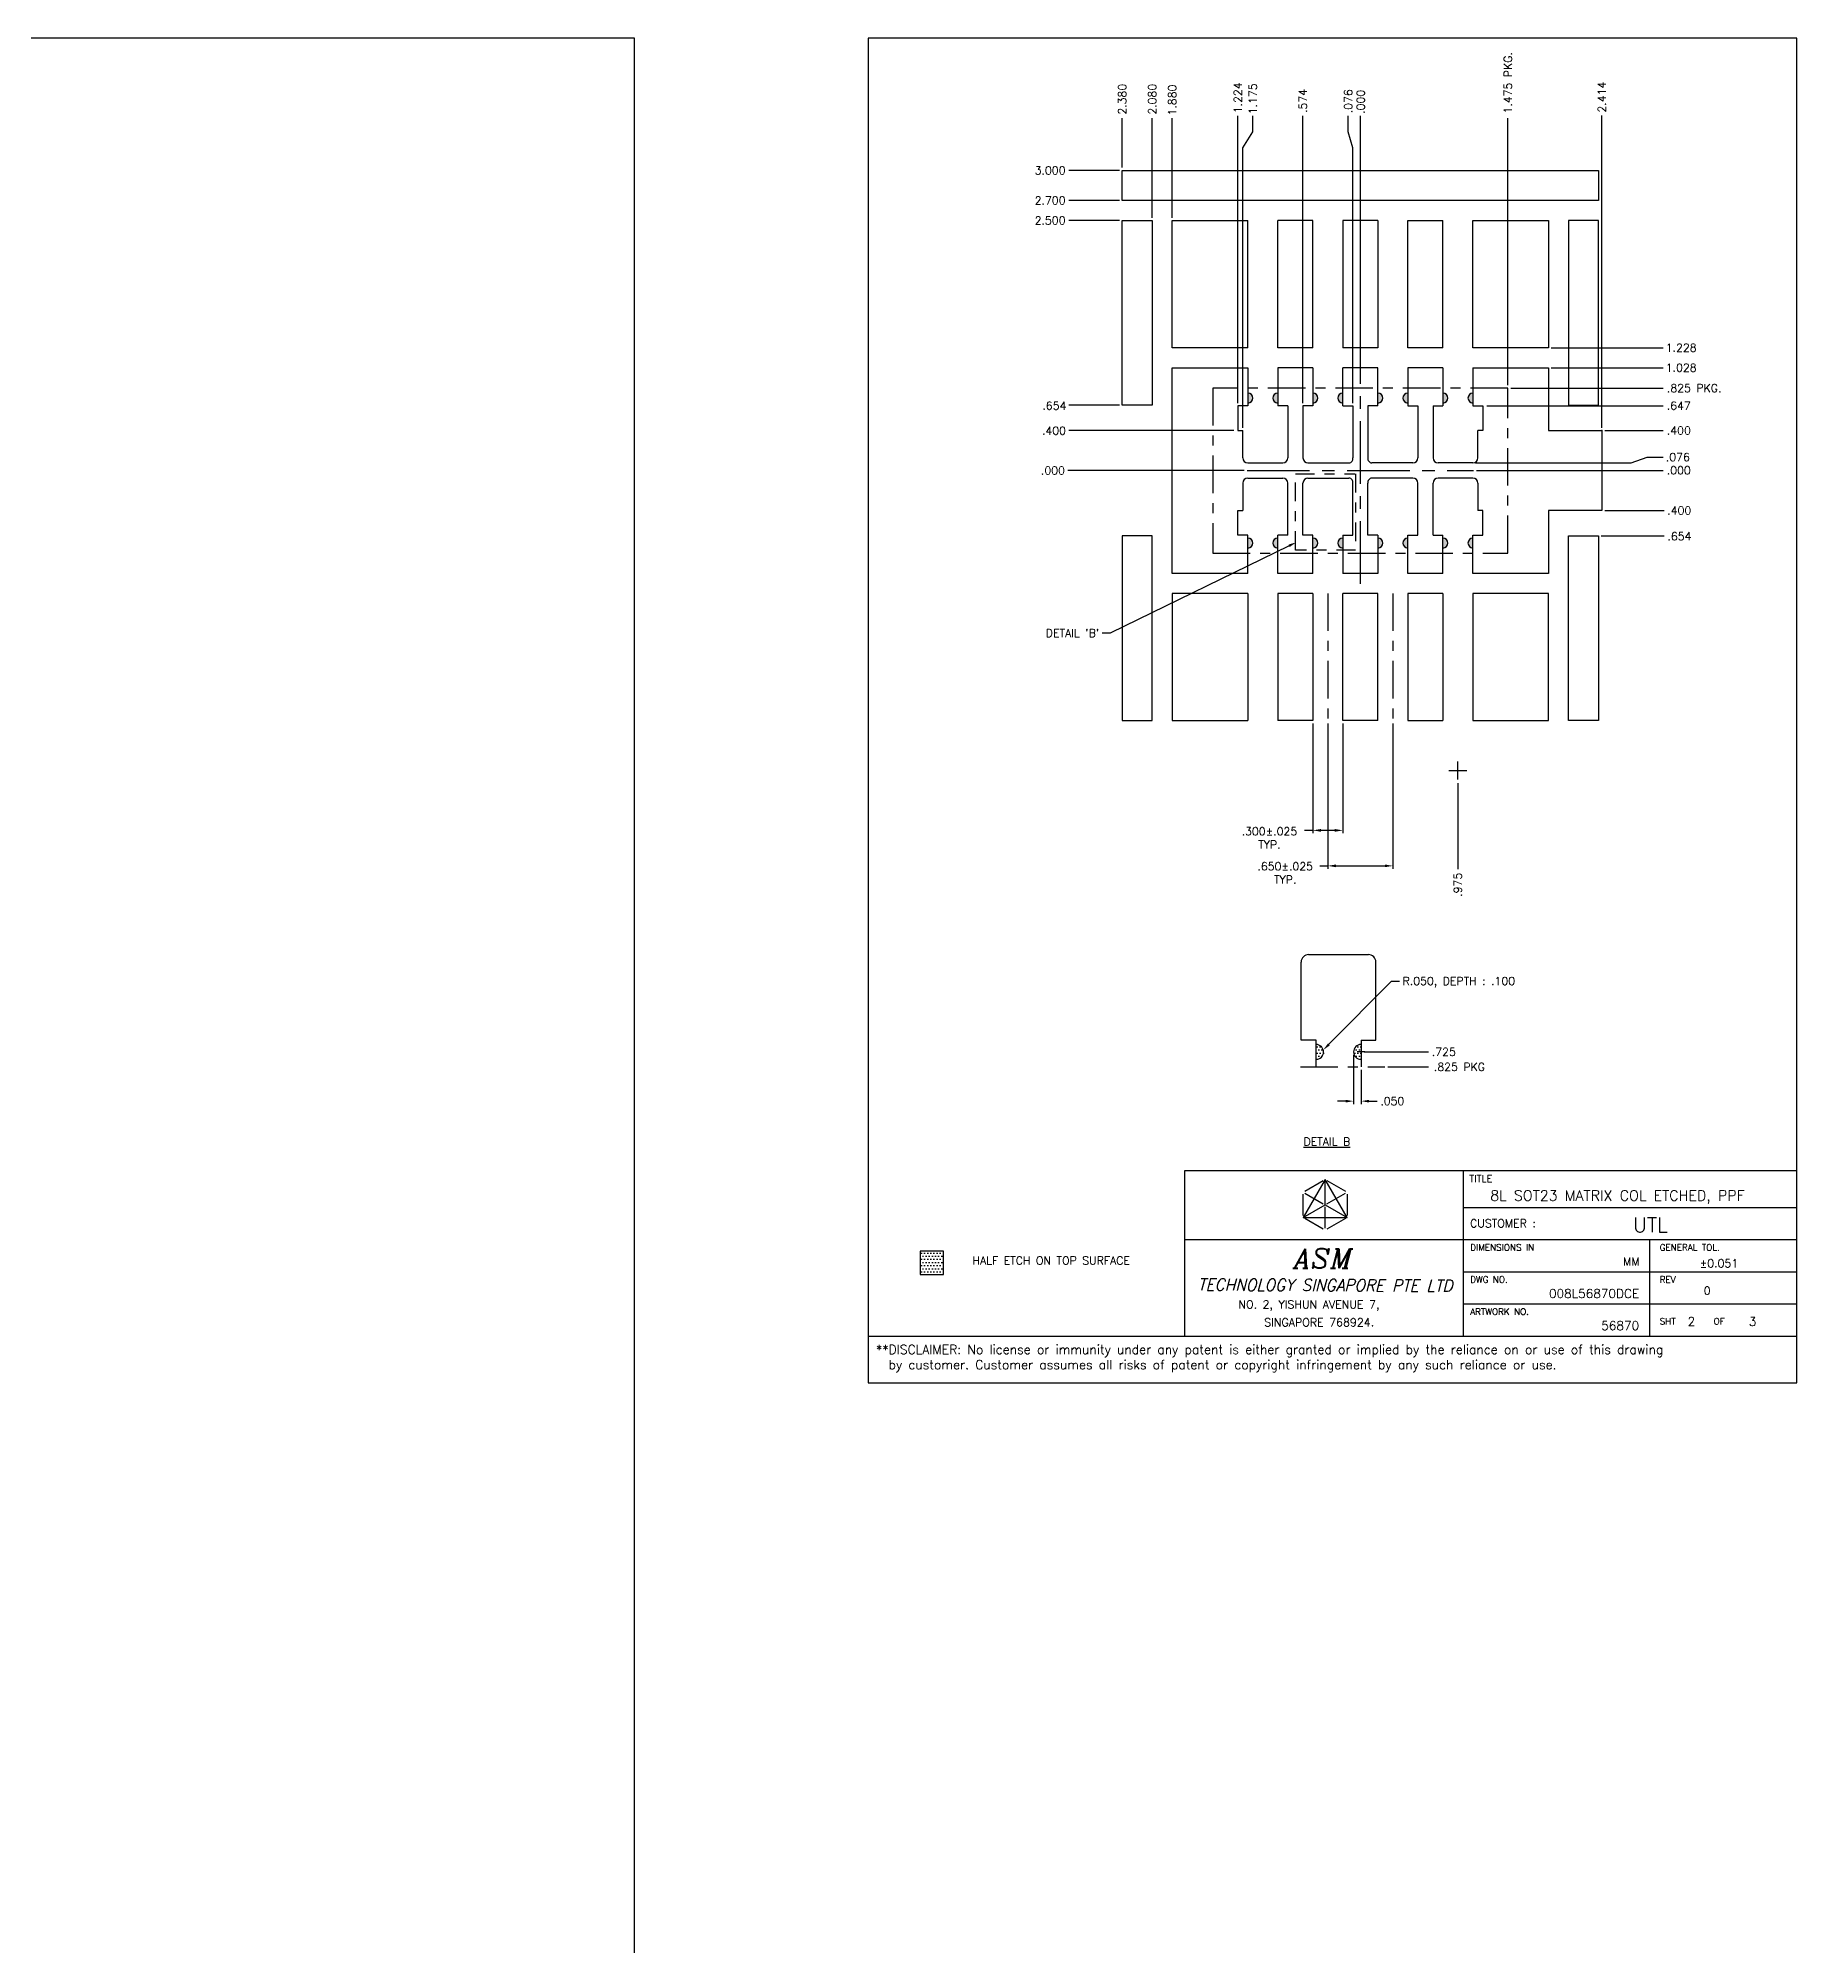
# Model space of a CAD drawing. Extents: x 289 to 470, y -62 to 34.
# Drawn here: x 349.54 to 367.11, y 14.52 to 33.59 of the extents above; entities that cross this region are included whole.
import ezdxf
from ezdxf.enums import TextEntityAlignment as Align

# ---------------------------------------------------------------- set-up
doc = ezdxf.new("R2010")
doc.units = 0
doc.header["$LTSCALE"] = 0.5
doc.header["$MEASUREMENT"] = 0
doc.linetypes.add('CENTER', pattern=[2, 1.25, -0.25, 0.25, -0.25])
doc.linetypes.add('CENTER2', pattern=[1.125, 0.75, -0.125, 0.125, -0.125])
for name, color, linetype in [('1D', 4, 'CONTINUOUS'), ('2', 7, 'CONTINUOUS'), ('2D', 4, 'CONTINUOUS')]:
    doc.layers.add(name, color=color, linetype=linetype)
doc.styles.add('ABC', font='ITALIC')
doc.styles.add('SIMPLEX', font='SIMPLEX')

msp = doc.modelspace()

# ---------------------------------------------------------------- hatches: boundary and pattern name
at = {"layer": '2D'}
h = msp.add_hatch(dxfattribs=at)
h.set_pattern_fill('DOTS', color=256, scale=0.3, style=0)
h.set_pattern_definition([(0, (360.60053, 24.479389), (0.009375, 0.01875), [0, -0.01875])])
edge = h.paths.add_edge_path()
edge.add_arc((363.878, 29.997), 0.05, 90, 270)
edge.add_line((363.878, 29.947), (363.878, 30.047))
edge = h.paths.add_edge_path()
edge.add_arc((363.578, 29.997), 0.05, 270, 450)
edge.add_line((363.578, 30.047), (363.578, 29.947))
edge = h.paths.add_edge_path()
edge.add_arc((363.228, 29.997), 0.05, 90, 270)
edge.add_line((363.228, 29.947), (363.228, 30.047))
edge = h.paths.add_edge_path()
edge.add_arc((362.928, 29.997), 0.05, 270, 450)
edge.add_line((362.928, 30.047), (362.928, 29.947))
edge = h.paths.add_edge_path()
edge.add_arc((362.578, 29.997), 0.05, 90, 270)
edge.add_line((362.578, 29.947), (362.578, 30.047))
edge = h.paths.add_edge_path()
edge.add_arc((362.278, 29.997), 0.05, 270, 450)
edge.add_line((362.278, 30.047), (362.278, 29.947))
edge = h.paths.add_edge_path()
edge.add_arc((361.928, 29.997), 0.05, 90, 270)
edge.add_line((361.928, 29.947), (361.928, 30.047))
edge = h.paths.add_edge_path()
edge.add_arc((361.628, 29.997), 0.05, 270, 450)
edge.add_line((361.628, 30.047), (361.628, 29.947))
edge = h.paths.add_edge_path()
edge.add_arc((363.878, 28.547), 0.05, 90, 270)
edge.add_line((363.878, 28.497), (363.878, 28.597))
edge = h.paths.add_edge_path()
edge.add_arc((363.578, 28.547), 0.05, 270, 450)
edge.add_line((363.578, 28.597), (363.578, 28.497))
edge = h.paths.add_edge_path()
edge.add_arc((363.228, 28.547), 0.05, 90, 270)
edge.add_line((363.228, 28.497), (363.228, 28.597))
edge = h.paths.add_edge_path()
edge.add_arc((362.928, 28.547), 0.05, 270, 450)
edge.add_line((362.928, 28.597), (362.928, 28.497))
edge = h.paths.add_edge_path()
edge.add_arc((362.578, 28.547), 0.05, 90, 270)
edge.add_line((362.578, 28.497), (362.578, 28.597))
edge = h.paths.add_edge_path()
edge.add_arc((362.278, 28.547), 0.05, 270, 450)
edge.add_line((362.278, 28.597), (362.278, 28.497))
edge = h.paths.add_edge_path()
edge.add_arc((361.928, 28.547), 0.05, 90, 270)
edge.add_line((361.928, 28.497), (361.928, 28.597))
edge = h.paths.add_edge_path()
edge.add_arc((361.628, 28.547), 0.05, 270, 450)
edge.add_line((361.628, 28.597), (361.628, 28.497))
h = msp.add_hatch(dxfattribs=at)
h.set_pattern_fill('DOTS', color=256, scale=0.5, style=0)
h.set_pattern_definition([(0, (363.211703, 24.47939), (0.015625, 0.03125), [0, -0.03125])])
edge = h.paths.add_edge_path()
edge.add_arc((362.76, 23.459), 0.075, 90, 270)
edge.add_line((362.76, 23.384), (362.76, 23.534))
edge = h.paths.add_edge_path()
edge.add_arc((362.31, 23.459), 0.075, 270, 450)
edge.add_line((362.31, 23.534), (362.31, 23.384))
h = msp.add_hatch(dxfattribs=at)
h.set_pattern_fill('DOTS', color=256, scale=0.5, style=0)
h.set_pattern_definition([(0, (360.60053, 24.47939), (0.015625, 0.03125), [0, -0.03125])])
h.paths.add_polyline_path([(358.585, 21.235), (358.585, 21.468), (358.352, 21.468), (358.352, 21.235)])

# ---------------------------------------------------------------- linework, layer by layer
at = {"layer": '1D', "color": 7}
for p, q in [((355.497, 33.595), (289.241, 33.595)), ((355.497, -59.062), (355.497, 33.595))]:
    msp.add_line(p, q, dxfattribs=at)
at = {"layer": '2'}
for p, q in [((360.373, 32.272), (365.133, 32.272)), ((360.373, 31.972), (360.373, 32.272)), ((365.133, 32.272), (365.133, 31.972)), ((365.133, 31.972), (360.373, 31.972)), ((360.373, 31.772), (360.673, 31.772)), ((360.373, 29.926), (360.373, 31.772)), ((360.673, 31.772), (360.673, 29.926)), ((360.873, 31.772), (361.628, 31.772)), ((360.873, 30.5), (360.873, 31.772)), ((361.628, 30.5), (361.628, 31.772)), ((361.928, 30.5), (361.928, 31.772)), ((362.278, 31.772), (361.928, 31.772)), ((362.278, 30.5), (362.278, 31.772)), ((362.578, 31.772), (362.578, 30.5)), ((362.928, 31.772), (362.578, 31.772)), ((362.928, 31.772), (362.928, 30.5)), ((363.228, 30.5), (363.228, 31.772)), ((363.578, 30.5), (363.578, 31.772)), ((363.878, 30.5), (363.878, 31.772)), ((363.878, 31.772), (364.633, 31.772)), ((364.633, 31.772), (364.633, 30.5)), ((364.833, 31.772), (364.833, 29.926)), ((365.133, 31.772), (364.833, 31.772)), ((365.133, 29.926), (365.133, 31.772)), ((361.628, 30.5), (360.873, 30.5)), ((362.278, 30.5), (361.928, 30.5)), ((363.578, 30.5), (363.228, 30.5)), ((364.633, 30.5), (363.878, 30.5)), ((360.873, 28.244), (360.873, 30.3)), ((360.873, 30.3), (361.628, 30.3)), ((361.628, 30.3), (361.628, 29.919)), ((361.928, 30.3), (361.928, 29.919)), ((362.278, 30.3), (361.928, 30.3)), ((362.278, 30.3), (362.278, 29.919)), ((362.578, 29.919), (362.578, 30.3)), ((362.928, 30.3), (362.578, 30.3)), ((362.928, 29.919), (362.928, 30.3)), ((363.228, 30.3), (363.228, 29.919)), ((363.578, 30.3), (363.228, 30.3)), ((363.578, 30.3), (363.578, 29.919)), ((363.878, 30.3), (363.878, 29.919)), ((363.878, 30.3), (364.633, 30.3)), ((364.633, 30.3), (364.633, 29.672)), ((360.673, 29.926), (360.373, 29.926)), ((361.628, 29.919), (361.529, 29.919)), ((361.529, 29.919), (361.529, 29.672)), ((362.027, 29.919), (361.928, 29.919)), ((362.027, 29.919), (362.027, 29.398)), ((362.179, 29.919), (362.179, 29.398)), ((362.278, 29.919), (362.179, 29.919)), ((362.578, 29.919), (362.677, 29.919)), ((362.677, 29.919), (362.677, 29.398)), ((362.677, 29.919), (362.677, 29.448)), ((362.829, 29.919), (362.829, 29.448)), ((362.829, 29.919), (362.829, 29.398)), ((362.928, 29.919), (362.829, 29.919)), ((363.228, 29.919), (363.327, 29.919)), ((363.327, 29.919), (363.327, 29.398)), ((363.479, 29.919), (363.479, 29.398)), ((363.479, 29.919), (363.578, 29.919)), ((363.878, 29.919), (363.977, 29.919)), ((363.977, 29.919), (363.977, 29.672)), ((364.833, 29.926), (365.133, 29.926)), ((361.529, 29.672), (361.578, 29.672)), ((361.578, 29.398), (361.578, 29.672)), ((363.928, 29.398), (363.928, 29.672)), ((363.977, 29.672), (363.928, 29.672)), ((364.633, 29.672), (365.167, 29.672)), ((365.167, 29.672), (365.167, 28.872)), ((361.628, 29.348), (361.977, 29.348)), ((361.628, 29.196), (361.977, 29.196)), ((362.229, 29.348), (362.639, 29.348)), ((362.229, 29.196), (362.639, 29.196)), ((363.277, 29.348), (362.867, 29.348)), ((363.277, 29.196), (362.867, 29.196)), ((363.878, 29.348), (363.529, 29.348)), ((363.878, 29.196), (363.529, 29.196)), ((361.578, 29.146), (361.578, 28.872)), ((362.027, 28.625), (362.027, 29.146)), ((362.179, 28.625), (362.179, 29.146)), ((362.677, 28.625), (362.677, 29.146)), ((362.677, 28.625), (362.677, 29.097)), ((362.829, 28.625), (362.829, 29.146)), ((362.829, 28.625), (362.829, 29.097)), ((363.327, 28.625), (363.327, 29.146)), ((363.479, 28.625), (363.479, 29.146)), ((363.928, 29.146), (363.928, 28.872)), ((361.529, 28.872), (361.578, 28.872)), ((361.529, 28.625), (361.529, 28.872)), ((363.977, 28.872), (363.928, 28.872)), ((363.977, 28.625), (363.977, 28.872)), ((364.633, 28.872), (364.633, 28.244)), ((365.167, 28.872), (364.633, 28.872)), ((360.673, 28.618), (360.373, 28.618)), ((360.373, 28.618), (360.373, 26.772)), ((360.673, 26.772), (360.673, 28.618)), ((361.628, 28.625), (361.529, 28.625)), ((361.628, 28.244), (361.628, 28.625)), ((361.928, 28.244), (361.928, 28.625)), ((362.027, 28.625), (361.928, 28.625)), ((362.278, 28.625), (362.179, 28.625)), ((362.278, 28.244), (362.278, 28.625)), ((362.578, 28.625), (362.578, 28.244)), ((362.578, 28.625), (362.677, 28.625)), ((362.928, 28.625), (362.829, 28.625)), ((362.928, 28.625), (362.928, 28.244)), ((363.228, 28.244), (363.228, 28.625)), ((363.228, 28.625), (363.327, 28.625)), ((363.479, 28.625), (363.578, 28.625)), ((363.578, 28.244), (363.578, 28.625)), ((363.878, 28.244), (363.878, 28.625)), ((363.878, 28.625), (363.977, 28.625)), ((364.833, 28.618), (365.133, 28.618)), ((364.833, 26.772), (364.833, 28.618)), ((365.133, 28.618), (365.133, 26.772)), ((361.628, 28.244), (360.873, 28.244)), ((362.278, 28.244), (361.928, 28.244)), ((362.928, 28.244), (362.578, 28.244)), ((363.578, 28.244), (363.228, 28.244)), ((364.633, 28.244), (363.878, 28.244)), ((361.628, 28.044), (360.873, 28.044)), ((360.873, 28.044), (360.873, 26.772)), ((361.628, 28.044), (361.628, 26.772)), ((362.278, 28.044), (361.928, 28.044)), ((361.928, 28.044), (361.928, 26.772)), ((362.278, 28.044), (362.278, 26.772)), ((362.578, 26.772), (362.578, 28.044)), ((362.928, 26.772), (362.928, 28.044)), ((363.578, 28.044), (363.228, 28.044)), ((363.228, 28.044), (363.228, 26.772)), ((363.578, 28.044), (363.578, 26.772)), ((364.633, 28.044), (363.878, 28.044)), ((363.878, 28.044), (363.878, 26.772)), ((364.633, 26.772), (364.633, 28.044)), ((360.373, 26.772), (360.673, 26.772)), ((360.873, 26.772), (361.628, 26.772)), ((362.278, 26.772), (361.928, 26.772)), ((362.928, 26.772), (362.578, 26.772)), ((363.878, 26.772), (364.633, 26.772)), ((365.133, 26.772), (364.833, 26.772)), ((362.236, 24.432), (362.833, 24.432)), ((362.161, 23.576), (362.161, 24.357)), ((362.908, 23.576), (362.908, 24.357)), ((362.908, 23.576), (362.908, 24.283)), ((362.31, 23.576), (362.161, 23.576)), ((362.31, 23.309), (362.31, 23.576)), ((362.76, 23.576), (362.76, 23.309)), ((362.76, 23.576), (362.908, 23.576))]:
    msp.add_line(p, q, dxfattribs=at)
for points in [[(363.228, 31.772), (363.578, 31.772)], [(362.928, 30.5), (362.578, 30.5)], [(362.928, 28.044), (362.578, 28.044)], [(363.228, 26.772), (363.578, 26.772)]]:
    msp.add_lwpolyline(points, dxfattribs=at)
msp.add_lwpolyline([(358.585, 21.235), (358.585, 21.468), (358.352, 21.468), (358.352, 21.235)], close=True, dxfattribs=at)
for centre, radius, start, end in [((361.628, 29.997), 0.05, 270, 90), ((361.928, 29.997), 0.05, 90, 270), ((362.278, 29.997), 0.05, 270, 90), ((362.578, 29.997), 0.05, 90, 270), ((362.928, 29.997), 0.05, 270, 90), ((363.228, 29.997), 0.05, 90, 270), ((363.578, 29.997), 0.05, 270, 90), ((363.878, 29.997), 0.05, 90, 270), ((361.628, 29.398), 0.05, 180, 270), ((361.977, 29.398), 0.05, 270, 0), ((362.229, 29.398), 0.05, 180, 270), ((362.637, 29.389), 0.041, 272.7583, 12.7721), ((362.869, 29.389), 0.041, 167.2279, 267.2417), ((363.277, 29.398), 0.05, 270, 0), ((363.529, 29.398), 0.05, 180, 270), ((363.878, 29.398), 0.05, 270, 0), ((361.628, 29.146), 0.05, 90, 180), ((361.977, 29.146), 0.05, 360, 90), ((362.229, 29.146), 0.05, 90, 180), ((362.637, 29.155), 0.041, 347.2279, 87.2417), ((362.869, 29.155), 0.041, 92.7583, 192.7721), ((363.277, 29.146), 0.05, 360, 90), ((363.529, 29.146), 0.05, 90, 180), ((363.878, 29.146), 0.05, 0, 90), ((361.628, 28.547), 0.05, 270, 90), ((361.928, 28.547), 0.05, 90, 270), ((362.278, 28.547), 0.05, 270, 90), ((362.578, 28.547), 0.05, 90, 270), ((362.928, 28.547), 0.05, 270, 90), ((363.228, 28.547), 0.05, 90, 270), ((363.578, 28.547), 0.05, 270, 90), ((363.878, 28.547), 0.05, 90, 270), ((362.236, 24.357), 0.075, 90, 180), ((362.833, 24.357), 0.075, 0, 90), ((362.31, 23.459), 0.075, 270, 90), ((362.76, 23.459), 0.075, 90, 270)]:
    msp.add_arc(centre, radius, start, end, dxfattribs=at)
msp.add_point((365.167, 29.672), dxfattribs=at)
msp.add_point((365.167, 29.672), dxfattribs=at)
at = {"layer": '2D', "color": 7}
for p, q in [((357.834, 33.595), (357.834, 20.615)), ((367.115, 33.595), (357.834, 33.595)), ((367.115, 20.615), (367.115, 33.595)), ((367.115, 22.269), (360.996, 22.269)), ((360.996, 22.269), (360.996, 20.615)), ((363.779, 22.269), (363.779, 20.615)), ((367.115, 21.9), (363.779, 21.9)), ((367.115, 21.579), (360.996, 21.579)), ((365.644, 21.579), (365.644, 20.615)), ((367.115, 21.258), (363.779, 21.258)), ((367.115, 20.936), (363.779, 20.936)), ((367.115, 20.615), (357.834, 20.615))]:
    msp.add_line(p, q, dxfattribs=at)
at = {"layer": '2D'}
for p, q in [((361.529, 29.946), (361.529, 32.817)), ((361.678, 32.657), (361.678, 32.817)), ((362.179, 29.946), (362.179, 32.817)), ((362.632, 32.657), (362.632, 32.817)), ((362.753, 30.328), (362.753, 32.817)), ((365.167, 29.7), (365.167, 32.823)), ((360.373, 32.3), (360.373, 32.796)), ((360.673, 31.8), (360.673, 32.796)), ((360.873, 31.8), (360.873, 32.796)), ((361.578, 32.497), (361.678, 32.657)), ((362.677, 32.497), (362.632, 32.657)), ((364.228, 30.125), (364.228, 32.796)), ((361.578, 29.699), (361.578, 32.497)), ((362.677, 29.946), (362.677, 32.497)), ((360.345, 32.272), (359.84, 32.272)), ((360.345, 31.972), (359.84, 31.972)), ((360.345, 31.772), (359.84, 31.772)), ((364.661, 30.5), (365.779, 30.5)), ((364.661, 30.3), (365.779, 30.3)), ((364.256, 30.097), (365.779, 30.097)), ((360.345, 29.926), (359.84, 29.926)), ((364.018, 29.919), (365.779, 29.919)), ((361.489, 29.672), (359.84, 29.672)), ((365.195, 29.672), (365.779, 29.672)), ((365.459, 29.348), (365.619, 29.406)), ((365.619, 29.406), (365.779, 29.406)), ((361.593, 29.272), (359.83, 29.272)), ((363.905, 29.348), (365.459, 29.348)), ((363.913, 29.272), (365.779, 29.272)), ((365.195, 28.872), (365.79, 28.872)), ((365.161, 28.618), (365.79, 28.618)), ((362.04, 28.519), (360.254, 27.647)), ((360.254, 27.647), (360.174, 27.647)), ((362.278, 26.744), (362.278, 25.646)), ((362.428, 26.744), (362.428, 25.291)), ((362.578, 26.744), (362.578, 25.646)), ((363.078, 26.744), (363.078, 25.291)), ((363.728, 26.182), (363.728, 26.362)), ((363.638, 26.272), (363.818, 26.272)), ((363.728, 26.146), (363.728, 25.286)), ((362.278, 25.674), (362.195, 25.674)), ((362.495, 25.674), (362.361, 25.674)), ((362.348, 25.319), (362.428, 25.319)), ((362.508, 25.319), (362.998, 25.319)), ((362.685, 23.429), (362.685, 22.937)), ((362.797, 23.459), (362.722, 23.459)), ((362.76, 23.279), (362.76, 22.937)), ((362.79, 23.459), (363.435, 23.459)), ((363.029, 23.309), (363.435, 23.309)), ((362.605, 22.967), (362.525, 22.967)), ((362.84, 22.967), (362.92, 22.967))]:
    msp.add_line(p, q, dxfattribs=at)
at = {"layer": '2D', "linetype": 'CENTER'}
for p, q in [((362.753, 28.14), (362.753, 30.404)), ((361.621, 29.272), (363.885, 29.272))]:
    msp.add_line(p, q, dxfattribs=at)
at = {"layer": '2D', "linetype": 'CENTER2'}
for p, q in [((362.428, 28.044), (362.428, 26.772)), ((363.078, 28.044), (363.078, 26.772))]:
    msp.add_line(p, q, dxfattribs=at)
at = {"layer": '2D', "color": 1}
for p, q in [((362.401, 22.185), (362.18, 21.803)), ((362.199, 22.068), (362.382, 22.174)), ((362.401, 21.93), (362.401, 22.185)), ((362.621, 21.803), (362.401, 22.185)), ((362.419, 22.174), (362.603, 22.068)), ((362.18, 21.824), (362.18, 22.036)), ((362.199, 22.047), (362.382, 21.941)), ((362.419, 21.941), (362.603, 22.047)), ((362.621, 22.036), (362.621, 21.824)), ((362.18, 21.803), (362.401, 21.93)), ((362.18, 21.803), (362.621, 21.803)), ((362.382, 21.686), (362.199, 21.792)), ((362.401, 21.93), (362.621, 21.803)), ((362.401, 21.697), (362.401, 21.909)), ((362.603, 21.792), (362.419, 21.686))]:
    msp.add_line(p, q, dxfattribs=at)
at = {"layer": '2D', "color": 2, "linetype": 'CENTER2'}
msp.add_lwpolyline([(361.278, 28.447), (364.228, 28.447), (364.228, 30.097), (361.278, 30.097)], close=True, dxfattribs=at)
at = {"layer": '2D', "color": 2, "linetype": 'CENTER2', "ltscale": 0.5}
msp.add_lwpolyline([(362.703, 29.24), (362.703, 28.477), (362.106, 28.477), (362.106, 29.24), (362.697, 29.24)], dxfattribs=at)
at = {"layer": '2D'}
msp.add_lwpolyline([(362.439, 23.535), (363.065, 24.168), (363.145, 24.168)], dxfattribs=at)
at = {"layer": '2D', "color": 2, "linetype": 'CENTER2'}
msp.add_lwpolyline([(362.154, 23.309), (362.999, 23.309)], dxfattribs=at)
at = {"layer": '2D', "color": 7}
msp.add_lwpolyline([(357.834, 20.615), (357.834, 20.15), (367.115, 20.15), (367.115, 20.615)], dxfattribs=at)
at = {"layer": '2D'}
for points in [[(362.034, 28.531), (362.112, 28.554), (362.046, 28.507)], [(362.361, 25.688), (362.361, 25.66), (362.278, 25.674)], [(362.495, 25.688), (362.495, 25.66), (362.578, 25.674)], [(362.508, 25.333), (362.508, 25.306), (362.428, 25.319)], [(362.998, 25.333), (362.998, 25.306), (363.078, 25.319)], [(362.448, 23.525), (362.382, 23.478), (362.429, 23.544)], [(362.605, 22.98), (362.605, 22.953), (362.685, 22.967)], [(362.84, 22.98), (362.84, 22.953), (362.76, 22.967)]]:
    msp.add_solid(points, dxfattribs=at)

# ---------------------------------------------------------------- texts
at = {"layer": '2D', "color": 1, "style": 'SIMPLEX'}
for s, height, p in [('TITLE', 0.0707, (363.842, 22.156)), ('CUSTOMER :', 0.0803, (363.849, 21.705)), ('DIMENSIONS IN', 0.06426, (363.851, 21.472)), ('GENERAL TOL.', 0.06426, (365.744, 21.472)), ('DWG NO.', 0.0643, (363.851, 21.151)), ('REV', 0.0643, (365.744, 21.151)), ('NO. 2, YISHUN AVENUE 7,', 0.08059, (361.534, 20.894)), ('SINGAPORE 768924.', 0.08059, (361.792, 20.715)), ('ARTWORK NO.', 0.06426, (363.851, 20.83)), ('SHT', 0.0643, (365.744, 20.734)), ('OF', 0.0643, (366.283, 20.734))]:
    msp.add_text(s, height=height, dxfattribs=at).set_placement(p)
at = {"layer": '2D', "color": 4, "style": 'SIMPLEX'}
for s, height, p in [('8L SOT23 MATRIX COL ETCHED, PPF', 0.10409, (364.051, 21.971)), ('MM', 0.0803, (365.378, 21.324)), ('%%P0.051', 0.0803, (366.144, 21.305)), ('0', 0.0803, (366.185, 21.032))]:
    msp.add_text(s, height=height, dxfattribs=at).set_placement(p)
for s, height, p in [('UTL', 0.1478, (365.826, 21.656)), ('008L56870DCE', 0.08835, (365.539, 20.999)), ('2', 0.0884, (366.099, 20.719)), ('3', 0.0884, (366.711, 20.719)), ('56870', 0.0884, (365.539, 20.678))]:
    msp.add_text(s, height=height, dxfattribs=at).set_placement(p, align=Align.RIGHT)
at = {"layer": '2D', "color": 1, "style": 'ABC'}
msp.add_text('ASM', height=0.1949, dxfattribs=at).set_placement((362.386, 21.394), align=Align.MIDDLE)
at = {"layer": '2D', "color": 1, "linetype": 'Continuous', "style": 'ABC', "width": 0.738856}
msp.add_text('TECHNOLOGY SINGAPORE PTE LTD', height=0.11891, rotation=359.7173, dxfattribs=at).set_placement((361.128, 21.074), (363.672, 21.062), align=Align.FIT)
at = {"layer": '2D', "char_height": 0.08, "attachment_point": 5, "rotation": 90, "style": 'SIMPLEX'}
for s, insert in [('\\A1;1.475 PKG.', (364.228, 33.148)), ('\\A1;2.380', (360.373, 32.984)), ('\\A1;2.080', (360.673, 32.984)), ('\\A1;1.880', (360.873, 32.976)), ('\\A1;1.224', (361.529, 32.998)), ('\\A1;1.175', (361.678, 32.988)), ('\\A1;.574', (362.179, 32.967)), ('\\A1;.076', (362.632, 32.964)), ('\\A1;.000', (362.756, 32.958)), ('\\A1;2.414', (365.167, 33.005)), ('\\A1;.975', (363.726, 25.13))]:
    msp.add_mtext(s, dxfattribs=dict(at, insert=insert))
at = {"layer": '2D', "char_height": 0.08, "style": 'SIMPLEX'}
for s, insert, attachment_point in [('\\A1;3.000', (359.652, 32.272), 5), ('\\A1;2.700', (359.652, 31.972), 5), ('\\A1;2.500', (359.652, 31.772), 5), ('\\A1;1.228', (365.959, 30.5), 5), ('\\A1;1.028', (365.959, 30.3), 5), ('\\A1;.654', (359.695, 29.92), 5), ('\\A1;.647', (365.935, 29.92), 5), ('\\A1;.825 PKG.', (366.089, 30.096), 5), ('\\A1;.400', (359.691, 29.67), 5), ('\\A1;.400', (365.936, 29.672), 5), ('\\A1;.076', (365.926, 29.406), 5), ('\\A1;.000', (359.68, 29.272), 5), ('\\A1;.000', (365.935, 29.274), 5), ('\\A1;.400', (365.94, 28.872), 5), ('\\A1;.654', (365.942, 28.614), 5), ("DETAIL 'B'", (360.144, 27.607), 9), ('.300±.025\\PTYP.', (361.844, 25.598), 5), ('.650±.025\\PTYP.', (362.002, 25.248), 5), ('R.050, DEPTH : .100', (363.175, 24.208), 1), ('\\A1;.725', (363.587, 23.459), 5), ('\\A1;.825 PKG', (363.743, 23.309), 5), ('\\A1;.050', (363.072, 22.967), 5), ('{\\LDETAIL B}', (362.651, 22.522), 9), ('HALF ETCH ON TOP SURFACE', (359.663, 21.373), 5)]:
    msp.add_mtext(s, dxfattribs=dict(at, insert=insert, attachment_point=attachment_point))
at = {"layer": '2D', "color": 7, "insert": (357.913, 20.529), "char_height": 0.090608, "width": 11.88237, "attachment_point": 1, "style": 'SIMPLEX'}
msp.add_mtext('**DISCLAIMER: No license or immunity under any patent is either granted or implied by the reliance on or use of this drawing\\P  by customer. Customer assumes all risks of patent or copyright infringement by any such reliance or use.', dxfattribs=at)

doc.saveas('drawing.dxf')
